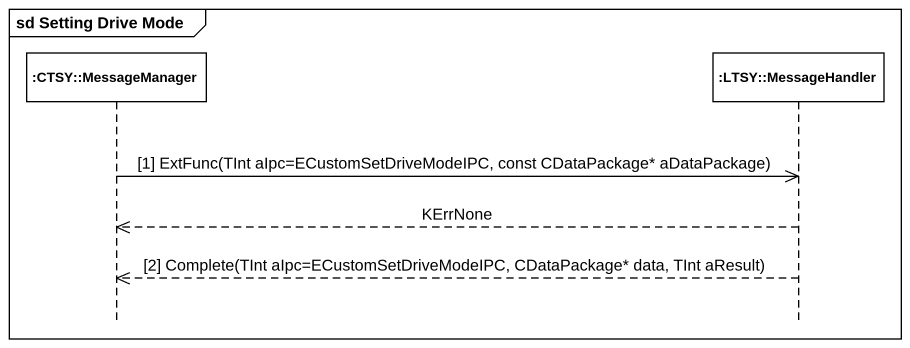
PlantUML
@startuml
mainframe sd Setting Drive Mode
hide footbox
participant ":CTSY::MessageManager" as CTSY_MessageManager
participant ":LTSY::MessageHandler" as LTSY_MessageHandler

CTSY_MessageManager ->> LTSY_MessageHandler : [1] ExtFunc(TInt aIpc=ECustomSetDriveModeIPC, const CDataPackage* aDataPackage)
LTSY_MessageHandler -->> CTSY_MessageManager : KErrNone
LTSY_MessageHandler -->> CTSY_MessageManager : [2] Complete(TInt aIpc=ECustomSetDriveModeIPC, CDataPackage* data, TInt aResult)
@enduml
